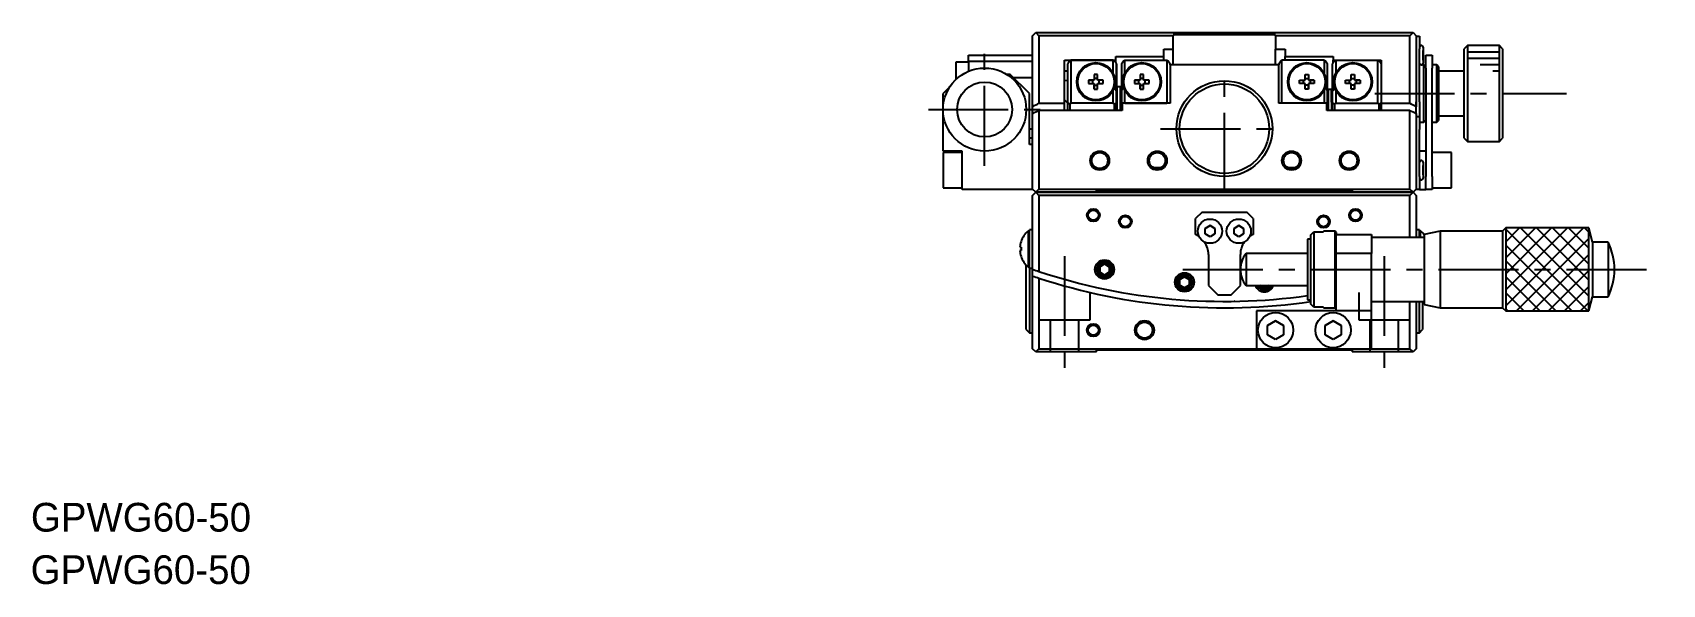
# Model space of a CAD drawing. Extents: x -45 to 398, y -17 to 264.
# Drawn here: x -45 to 209.9, y -17.4 to 69 of the extents above; entities that cross this region are included whole.
import ezdxf

# ---------------------------------------------------------------- set-up
doc = ezdxf.new("R2010")
doc.units = 0
doc.header["$LTSCALE"] = 10
doc.linetypes.add('CENTER', pattern=[2, 1.25, -0.25, 0.25, -0.25])
doc.linetypes.add('DASHED', pattern=[3.5, 2, -1.5])
doc.layers.get('0').update_dxf_attribs({"linetype": 'CONTINUOUS'})
doc.layers.add('CENTER', color=1, linetype='CENTER')
doc.styles.get("Standard").update_dxf_attribs({"font": 'FGP教科書体NT-M'})

msp = doc.modelspace()

# ---------------------------------------------------------------- linework, layer by layer
at = {"color": 7, "linetype": 'CONTINUOUS'}
for p, q in [((111.374624, 68.509988), (111.874624, 69.009988)), ((111.874624, 69.009988), (112.374624, 68.509988)), ((111.874624, 69.009988), (170.874624, 69.009988)), ((170.374624, 68.509988), (170.874624, 69.009988)), ((170.874624, 69.009988), (171.374624, 68.509988)), ((111.374624, 57.453891), (111.374624, 68.509988)), ((133.374624, 68.509988), (112.374624, 68.509988)), ((112.374624, 68.509988), (112.374624, 57.935403)), ((131.874624, 66.421907), (133.374624, 66.421907)), ((131.874624, 65.273398), (131.874624, 66.421907)), ((149.374624, 68.652893), (133.374624, 68.652893)), ((133.374624, 68.652893), (133.374624, 68.509988)), ((133.374624, 66.421907), (133.374624, 68.509988)), ((133.374624, 63.959988), (133.374624, 66.421907)), ((149.374624, 68.509988), (149.374624, 68.652893)), ((170.374624, 68.509988), (149.374624, 68.509988)), ((149.374624, 68.509988), (149.374624, 66.421907)), ((149.374624, 66.421907), (150.874624, 66.421907)), ((149.374624, 63.959988), (149.374624, 66.421907)), ((150.874624, 66.421907), (150.874624, 65.273398)), ((170.374624, 57.935403), (170.374624, 68.509988)), ((171.374624, 68.509988), (171.374624, 66.459988)), ((171.374624, 68.459988), (171.874624, 68.459988)), ((171.374624, 66.459988), (171.374624, 58.187873)), ((171.374624, 66.459988), (171.374624, 58.187873)), ((171.874624, 68.459988), (171.874624, 66.459988)), ((171.874624, 66.259988), (171.874624, 66.459988)), ((172.224624, 66.959988), (172.124624, 66.959988)), ((172.474624, 66.709988), (172.474624, 64.209988)), ((172.474624, 66.709988), (172.474624, 65.584988)), ((179.374624, 66.959988), (178.874624, 66.459988)), ((178.874624, 52.459988), (178.874624, 66.459988)), ((179.374624, 66.959988), (179.374624, 51.959988)), ((184.374624, 66.959988), (179.374624, 66.959988)), ((184.374624, 51.959988), (184.374624, 66.959988)), ((184.874624, 66.459988), (184.374624, 66.959988)), ((184.874624, 66.459988), (184.874624, 52.459988)), ((99.374624, 64.359988), (99.374624, 61.650403)), ((101.374624, 64.359988), (99.374624, 64.359988)), ((101.374624, 65.459988), (111.374624, 65.459988)), ((101.374624, 64.459988), (101.374624, 65.459988)), ((111.374624, 64.459988), (101.374624, 64.459988)), ((101.374624, 64.459988), (101.374624, 62.959987)), ((116.374624, 64.701349), (117.374624, 64.701349)), ((116.374624, 57.935403), (116.374624, 64.701349)), ((117.174624, 64.591247), (116.874624, 64.087044)), ((116.874624, 58.025269), (116.874624, 64.087044)), ((123.974624, 64.701349), (117.374624, 64.701349)), ((117.374624, 64.701349), (117.374624, 57.935403)), ((117.374624, 64.701349), (123.974624, 64.701349)), ((123.974624, 64.701349), (124.374624, 64.701349)), ((123.974624, 62.607658), (123.974624, 64.701349)), ((124.474624, 64.087044), (124.174624, 64.591247)), ((124.374624, 65.273398), (131.874624, 65.273398)), ((124.374624, 64.701349), (124.374624, 65.273398)), ((124.374624, 64.25502), (124.374624, 64.701349)), ((124.474624, 64.087044), (124.474624, 62.180319)), ((124.474624, 59.903859), (124.474624, 64.087044)), ((125.274624, 64.087044), (125.574624, 64.591247)), ((125.274624, 64.087044), (125.274624, 62.180319)), ((125.774624, 64.701349), (132.374624, 64.701349)), ((125.774624, 62.607658), (125.774624, 64.701349)), ((131.874624, 64.701349), (131.874624, 65.273398)), ((132.374624, 64.701349), (132.374624, 57.935403)), ((132.574624, 64.591247), (132.874624, 64.087044)), ((132.874624, 63.959988), (132.874624, 64.087044)), ((132.874624, 63.959988), (132.874624, 57.935403)), ((149.874624, 63.959988), (132.874624, 63.959988)), ((149.874624, 64.087044), (150.174624, 64.591247)), ((149.874624, 64.087044), (149.874624, 63.959988)), ((149.874624, 57.935403), (149.874624, 63.959988)), ((150.374624, 57.935403), (150.374624, 64.701349)), ((156.974624, 64.701349), (150.374624, 64.701349)), ((150.874624, 65.273398), (158.374624, 65.273398)), ((150.874624, 64.701349), (150.874624, 65.273398)), ((156.974624, 64.701349), (156.974624, 62.607658)), ((157.174624, 64.591247), (157.474624, 64.087044)), ((157.474624, 62.180319), (157.474624, 64.087044)), ((158.574624, 64.591247), (158.274624, 64.087044)), ((158.274624, 62.180319), (158.274624, 64.087044)), ((158.374624, 65.273398), (158.374624, 64.701349)), ((158.374624, 64.701349), (158.774624, 64.701349)), ((158.374624, 64.25502), (158.374624, 64.701349)), ((158.774624, 64.701349), (165.374624, 64.701349)), ((158.774624, 64.701349), (165.374624, 64.701349)), ((158.774624, 64.701349), (158.774624, 62.607658)), ((165.374624, 57.935403), (165.374624, 64.701349)), ((165.374624, 64.701349), (165.874624, 64.701349)), ((165.874624, 64.087044), (165.574624, 64.591247)), ((165.874624, 64.701349), (165.874624, 57.935403)), ((171.874624, 64.659988), (171.874624, 66.259988)), ((171.874624, 58.187873), (171.874624, 64.659988)), ((172.124624, 63.959988), (171.874624, 63.959988)), ((172.124624, 63.959988), (172.224624, 63.959988)), ((172.224624, 63.959988), (172.124624, 63.959988)), ((172.574624, 63.959988), (172.224624, 63.959988)), ((172.474624, 66.209988), (172.474624, 65.584988)), ((172.474624, 65.584988), (172.474624, 66.209988)), ((172.474624, 65.584988), (172.474624, 65.459988)), ((172.474624, 65.584988), (172.474624, 65.334988)), ((172.474624, 65.334988), (172.474624, 65.584988)), ((172.474624, 65.459988), (172.474624, 65.334988)), ((172.474624, 65.334988), (172.474624, 64.209988)), ((172.474624, 64.709988), (172.474624, 65.334988)), ((172.474624, 65.334988), (172.474624, 64.709988)), ((172.574624, 54.959988), (172.574624, 63.959988)), ((172.874624, 63.659988), (172.574624, 63.959988)), ((172.874624, 65.459988), (173.874624, 65.459988)), ((172.874624, 63.459988), (172.874624, 65.459988)), ((173.874624, 65.459988), (173.874624, 63.459988)), ((174.574624, 63.959988), (173.874624, 63.959988)), ((174.574624, 54.959988), (174.574624, 63.959988)), ((174.874624, 63.659988), (174.574624, 63.959988)), ((100.374624, 62.459988), (100.310035, 62.395399)), ((100.410525, 62.459988), (100.374624, 62.459988)), ((107.874624, 62.459988), (107.338724, 62.459988)), ((110.874624, 59.459988), (107.874624, 62.459988)), ((108.382347, 61.952266), (111.374624, 61.952266)), ((116.874737, 62.942951), (116.374624, 62.979836)), ((116.374624, 61.525003), (116.874714, 61.556617)), ((121.014624, 61.559988), (120.119516, 61.559988)), ((120.119516, 61.559988), (120.119516, 61.039988)), ((120.119516, 61.559988), (120.756223, 61.559988)), ((121.014624, 61.559988), (120.756223, 61.559988)), ((120.756223, 61.559988), (120.756223, 61.039988)), ((121.534624, 62.455096), (121.014624, 62.455096)), ((121.014624, 62.455096), (121.014624, 61.559988)), ((121.014624, 62.455096), (121.014624, 61.81839)), ((121.014624, 61.81839), (121.014624, 61.559988)), ((121.534624, 61.81839), (121.014624, 61.81839)), ((121.534624, 61.559988), (121.534624, 62.455096)), ((122.429732, 61.559988), (121.534624, 61.559988)), ((121.793025, 61.559988), (121.534624, 61.559988)), ((122.429732, 61.559988), (121.793025, 61.559988)), ((121.793025, 61.039988), (121.793025, 61.559988)), ((122.429732, 61.039988), (122.429732, 61.559988)), ((124.189052, 62.007137), (124.474624, 62.180319)), ((124.474624, 62.180319), (124.474624, 59.884821)), ((125.274624, 62.180319), (125.274624, 59.903859)), ((125.560197, 62.007137), (125.274624, 62.180319)), ((128.214624, 61.559988), (127.319516, 61.559988)), ((127.319516, 61.559988), (127.319516, 61.039988)), ((127.319516, 61.559988), (127.956223, 61.559988)), ((128.214624, 61.559988), (127.956223, 61.559988)), ((127.956223, 61.559988), (127.956223, 61.039988)), ((128.734624, 62.455096), (128.214624, 62.455096)), ((128.214624, 62.455096), (128.214624, 61.559988)), ((128.214624, 62.455096), (128.214624, 61.81839)), ((128.214624, 61.81839), (128.214624, 61.559988)), ((128.734624, 61.81839), (128.214624, 61.81839)), ((128.734624, 61.559988), (128.734624, 62.455096)), ((129.629732, 61.559988), (128.734624, 61.559988)), ((128.993025, 61.559988), (128.734624, 61.559988)), ((129.629732, 61.559988), (128.993025, 61.559988)), ((128.993025, 61.039988), (128.993025, 61.559988)), ((129.629732, 61.039988), (129.629732, 61.559988)), ((153.119516, 61.039988), (153.119516, 61.559988)), ((153.119516, 61.559988), (154.014624, 61.559988)), ((153.119516, 61.559988), (153.756223, 61.559988)), ((153.756223, 61.559988), (154.014624, 61.559988)), ((153.756223, 61.039988), (153.756223, 61.559988)), ((154.014624, 62.455096), (154.534624, 62.455096)), ((154.014624, 61.559988), (154.014624, 62.455096)), ((154.014624, 61.81839), (154.534624, 61.81839)), ((154.534624, 62.455096), (154.534624, 61.559988)), ((154.534624, 62.455096), (154.534624, 61.81839)), ((154.534624, 61.81839), (154.534624, 61.559988)), ((154.534624, 61.559988), (155.429732, 61.559988)), ((154.534624, 61.559988), (154.793025, 61.559988)), ((155.429732, 61.559988), (154.793025, 61.559988)), ((154.793025, 61.559988), (154.793025, 61.039988)), ((155.429732, 61.559988), (155.429732, 61.039988)), ((157.474624, 62.180319), (157.189052, 62.007137)), ((157.474624, 59.903859), (157.474624, 62.180319)), ((158.274624, 59.903859), (158.274624, 62.180319)), ((158.274624, 62.180319), (158.560197, 62.007137)), ((160.319516, 61.039988), (160.319516, 61.559988)), ((160.319516, 61.559988), (161.214624, 61.559988)), ((160.319516, 61.559988), (160.956223, 61.559988)), ((160.956223, 61.559988), (161.214624, 61.559988)), ((160.956223, 61.039988), (160.956223, 61.559988)), ((161.214624, 62.455096), (161.734624, 62.455096)), ((161.214624, 61.559988), (161.214624, 62.455096)), ((161.214624, 61.81839), (161.734624, 61.81839)), ((161.734624, 62.455096), (161.734624, 61.559988)), ((161.734624, 62.455096), (161.734624, 61.81839)), ((161.734624, 61.81839), (161.734624, 61.559988)), ((161.734624, 61.559988), (162.629732, 61.559988)), ((161.734624, 61.559988), (161.993025, 61.559988)), ((162.629732, 61.559988), (161.993025, 61.559988)), ((161.993025, 61.559988), (161.993025, 61.039988)), ((162.629732, 61.559988), (162.629732, 61.039988)), ((172.874624, 63.459988), (172.874624, 46.459988)), ((173.874624, 46.459988), (173.874624, 63.459988)), ((174.874624, 63.659988), (174.874624, 55.259988)), ((178.874624, 62.959988), (174.874624, 62.959988)), ((98.439213, 60.524578), (97.374624, 59.459988)), ((97.374624, 56.959988), (97.374624, 59.459988)), ((110.874624, 51.459988), (110.874624, 59.459988)), ((120.119516, 61.039988), (121.014624, 61.039988)), ((121.014624, 61.039988), (121.014624, 60.144881)), ((121.014624, 61.039988), (121.014624, 60.781587)), ((121.014624, 60.144881), (121.014624, 60.781587)), ((121.014624, 60.781587), (121.534624, 60.781587)), ((121.014624, 60.144881), (121.534624, 60.144881)), ((121.534624, 60.144881), (121.534624, 61.039988)), ((121.534624, 61.039988), (122.429732, 61.039988)), ((123.974624, 57.935403), (123.974624, 59.992319)), ((124.474624, 59.903859), (124.146481, 60.436987)), ((124.474624, 59.903859), (124.474624, 58.025269)), ((124.474624, 56.823043), (124.474624, 59.903859)), ((124.624624, 60.560691), (125.124624, 60.560691)), ((124.624624, 56.823043), (124.624624, 60.560691)), ((125.124624, 56.823043), (125.124624, 60.560691)), ((125.124624, 60.560691), (125.124624, 58.539541)), ((125.124624, 59.088763), (125.124624, 58.540872)), ((125.124624, 56.823043), (125.124624, 59.088763)), ((125.274624, 59.903859), (125.602768, 60.436987)), ((125.274624, 59.903859), (125.274624, 58.025269)), ((125.774624, 57.935403), (125.774624, 59.992319)), ((127.319516, 61.039988), (128.214624, 61.039988)), ((128.214624, 61.039988), (128.214624, 60.144881)), ((128.214624, 61.039988), (128.214624, 60.781587)), ((128.214624, 60.144881), (128.214624, 60.781587)), ((128.214624, 60.781587), (128.734624, 60.781587)), ((128.214624, 60.144881), (128.734624, 60.144881)), ((128.734624, 60.144881), (128.734624, 61.039988)), ((128.734624, 61.039988), (129.629732, 61.039988)), ((154.014624, 61.039988), (153.119516, 61.039988)), ((154.014624, 60.144881), (154.014624, 61.039988)), ((154.534624, 60.781587), (154.014624, 60.781587)), ((154.534624, 60.144881), (154.014624, 60.144881)), ((154.534624, 61.039988), (154.534624, 60.144881)), ((155.429732, 61.039988), (154.534624, 61.039988)), ((154.534624, 61.039988), (154.534624, 60.781587)), ((154.534624, 60.144881), (154.534624, 60.781587)), ((156.974624, 59.992319), (156.974624, 57.935403)), ((157.146481, 60.436987), (157.474624, 59.903859)), ((157.474624, 58.025269), (157.474624, 59.903859)), ((158.124624, 60.092243), (157.624624, 60.092243)), ((157.624624, 60.092243), (157.624624, 56.823043)), ((158.124624, 60.092243), (158.124624, 56.823043)), ((158.124624, 58.08655), (158.124624, 60.092243)), ((158.124626, 58.104784), (158.124626, 58.64402)), ((158.124626, 58.64402), (158.124626, 56.823043)), ((158.602768, 60.436987), (158.274624, 59.903859)), ((158.274624, 58.025269), (158.274624, 59.903859)), ((158.774624, 59.992319), (158.774624, 57.935403)), ((161.214624, 61.039988), (160.319516, 61.039988)), ((161.214624, 60.144881), (161.214624, 61.039988)), ((161.734624, 60.781587), (161.214624, 60.781587)), ((161.734624, 60.144881), (161.214624, 60.144881)), ((161.734624, 61.039988), (161.734624, 60.144881)), ((162.629732, 61.039988), (161.734624, 61.039988)), ((161.734624, 61.039988), (161.734624, 60.781587)), ((161.734624, 60.144881), (161.734624, 60.781587)), ((97.374624, 50.459988), (97.374624, 56.959988)), ((111.374624, 56.350085), (111.374624, 57.453891)), ((111.374624, 44.509988), (111.374624, 56.350085)), ((112.374624, 57.935403), (116.374624, 57.935403)), ((112.374624, 56.823043), (112.374624, 44.509988)), ((125.374624, 56.823043), (112.374624, 56.823043)), ((116.624624, 58.209988), (116.374624, 58.459988)), ((116.374624, 56.823043), (116.374624, 57.935403)), ((116.874624, 57.959988), (116.624624, 58.209988)), ((116.874624, 58.025269), (117.174624, 57.837488)), ((116.874624, 56.823043), (116.874624, 58.025269)), ((117.174624, 57.837488), (117.174624, 56.823043)), ((123.974624, 57.935403), (117.374624, 57.935403)), ((124.174624, 57.837488), (124.474624, 58.025269)), ((124.174624, 56.823043), (124.174624, 57.837488)), ((124.624624, 58.458932), (124.474624, 58.31649)), ((124.474624, 58.025269), (124.474624, 56.823043)), ((125.274574, 58.443498), (125.124615, 58.540918)), ((125.418176, 57.935343), (125.274624, 58.025269)), ((125.274624, 58.025269), (125.274624, 56.823043)), ((125.374624, 57.935403), (125.374624, 56.823043)), ((125.774624, 57.935403), (125.374624, 57.935403)), ((125.774624, 57.935403), (132.374624, 57.935403)), ((132.374624, 57.935403), (125.774624, 57.935403)), ((132.874624, 57.935403), (132.374624, 57.935403)), ((132.874624, 58.025269), (132.731073, 57.935343)), ((150.018176, 57.935343), (149.874624, 58.025269)), ((150.374624, 57.935403), (149.874624, 57.935403)), ((156.974624, 57.935403), (150.374624, 57.935403)), ((156.974624, 57.935403), (150.374624, 57.935403)), ((157.374624, 57.935403), (156.974624, 57.935403)), ((157.474624, 58.025269), (157.331073, 57.935343)), ((157.374624, 56.823043), (157.374624, 57.935403)), ((170.374624, 56.823043), (157.374624, 56.823043)), ((157.624624, 58.028732), (157.474624, 57.88566)), ((157.474624, 56.823043), (157.474624, 58.025269)), ((158.268635, 58.009843), (158.124577, 58.105002)), ((158.274607, 58.005413), (158.268635, 58.009843)), ((158.274624, 58.025269), (158.574624, 57.837488)), ((158.274624, 56.823043), (158.274624, 58.025269)), ((158.574624, 57.837488), (158.574624, 56.823043)), ((158.774624, 57.935403), (165.374624, 57.935403)), ((165.574624, 57.837488), (165.874624, 58.025269)), ((165.574624, 56.823043), (165.574624, 57.837488)), ((165.874624, 57.935403), (170.374624, 57.935403)), ((165.874624, 57.935403), (165.874624, 56.823043)), ((165.874624, 56.823043), (165.874624, 57.935403)), ((170.374624, 44.509988), (170.374624, 56.823043)), ((171.374624, 57.453891), (171.374624, 58.187873)), ((171.374624, 58.187873), (171.374624, 57.453891)), ((171.374624, 57.372203), (171.374624, 57.453891)), ((171.374624, 57.453891), (171.374624, 57.372203)), ((171.374624, 56.36014), (171.374624, 57.372203)), ((171.374624, 56.350085), (171.374624, 53.835108)), ((171.874624, 58.187873), (171.874624, 56.36014)), ((171.874624, 56.36014), (171.874624, 55.835108)), ((110.874624, 53.959988), (111.374624, 53.959988)), ((171.874624, 55.835108), (171.374624, 55.835108)), ((171.374624, 53.835108), (171.374624, 46.459988)), ((171.374624, 53.835108), (171.374624, 46.459988)), ((171.874624, 55.835108), (171.874624, 53.835108)), ((171.874624, 54.959988), (172.574624, 54.959988)), ((171.874624, 48.259988), (171.874624, 53.835108)), ((172.574624, 54.959988), (172.874624, 55.259988)), ((173.874624, 54.959988), (174.574624, 54.959988)), ((174.574624, 54.959988), (174.874624, 55.259988)), ((174.874624, 55.959988), (178.874624, 55.959988)), ((111.374624, 52.459988), (110.874624, 52.459988)), ((111.374624, 51.459988), (110.874624, 51.459988)), ((178.874624, 52.459988), (179.374624, 51.959988)), ((179.374624, 51.959988), (184.374624, 51.959988)), ((184.374624, 51.959988), (184.874624, 52.459988)), ((100.374624, 50.459988), (97.374624, 50.459988)), ((97.374624, 50.209988), (97.374624, 44.709988)), ((100.374624, 50.209988), (97.374624, 50.209988)), ((100.374624, 44.459988), (100.374624, 50.459988)), ((172.874624, 50.459988), (171.874624, 50.459988)), ((172.224624, 48.959988), (172.124624, 48.959988)), ((172.474624, 48.709988), (172.474624, 46.209988)), ((172.474624, 48.709988), (172.474624, 47.584988)), ((176.874624, 50.209988), (173.874624, 50.209988)), ((176.874624, 44.709988), (176.874624, 50.209988)), ((131.364522, 47.809988), (130.388166, 47.809988)), ((152.364522, 47.809988), (151.398436, 47.809988)), ((171.374624, 46.459988), (171.374624, 44.509988)), ((171.874624, 46.659988), (171.874624, 48.259988)), ((171.874624, 46.459988), (171.874624, 46.659988)), ((171.874624, 46.459988), (171.874624, 44.459988)), ((172.124624, 45.959988), (172.224624, 45.959988)), ((172.474624, 48.209988), (172.474624, 47.584988)), ((172.474624, 47.584988), (172.474624, 48.209988)), ((172.474624, 47.584988), (172.474624, 47.459988)), ((172.474624, 47.584988), (172.474624, 47.334988)), ((172.474624, 47.334988), (172.474624, 47.584988)), ((172.474624, 47.459988), (172.474624, 47.334988)), ((172.474624, 47.334988), (172.474624, 46.209988)), ((172.474624, 46.709988), (172.474624, 47.334988)), ((172.474624, 47.334988), (172.474624, 46.709988)), ((172.874624, 44.459988), (172.874624, 46.459988)), ((173.874624, 46.459988), (173.874624, 44.459988)), ((97.374624, 44.709988), (100.374624, 44.709988)), ((111.374624, 44.459988), (100.374624, 44.459988)), ((111.374624, 44.509988), (111.374624, 44.459988)), ((111.874624, 44.009988), (111.374624, 44.509988)), ((111.374624, 43.509988), (111.874624, 44.009988)), ((111.374624, 31.938729), (111.374624, 43.509988)), ((112.374624, 44.509988), (111.874624, 44.009988)), ((121.374624, 44.009988), (111.874624, 44.009988)), ((111.874624, 44.009988), (112.374624, 43.509988)), ((111.874624, 44.009988), (121.374624, 44.009988)), ((112.374624, 44.509988), (170.374624, 44.509988)), ((112.374624, 43.509988), (112.374624, 31.600195)), ((170.374624, 43.509988), (112.374624, 43.509988)), ((121.374624, 44.309988), (161.374624, 44.309988)), ((121.374624, 44.009988), (121.374624, 44.309988)), ((121.374624, 44.009988), (161.374624, 44.009988)), ((161.374624, 44.309988), (161.374624, 44.009988)), ((170.874624, 44.009988), (161.374624, 44.009988)), ((161.374624, 44.009988), (170.874624, 44.009988)), ((170.874624, 44.009988), (170.374624, 44.509988)), ((170.374624, 43.509988), (170.874624, 44.009988)), ((170.374624, 36.909988), (170.374624, 43.509988)), ((171.374624, 44.509988), (170.874624, 44.009988)), ((170.874624, 44.009988), (171.374624, 43.509988)), ((171.874624, 44.459988), (171.374624, 44.459988)), ((171.374624, 43.509988), (171.374624, 36.909988)), ((171.874624, 44.459988), (172.874624, 44.459988)), ((173.874624, 44.459988), (172.874624, 44.459988)), ((173.874624, 44.709988), (176.874624, 44.709988)), ((137.874624, 40.909988), (136.874624, 39.909988)), ((137.874624, 40.909988), (144.874624, 40.909988)), ((145.874624, 39.909988), (144.874624, 40.909988)), ((136.874624, 37.402266), (136.874624, 39.909988)), ((138.374624, 38.343001), (139.124624, 38.776014)), ((139.124624, 38.776014), (138.374624, 38.343001)), ((138.374624, 37.476976), (138.374624, 38.343001)), ((139.124624, 38.776014), (139.874624, 38.343001)), ((139.874624, 38.343001), (139.124624, 38.776014)), ((139.874624, 38.343001), (139.874624, 37.476976)), ((142.874624, 38.343001), (143.624624, 38.776014)), ((143.624624, 38.776014), (142.874624, 38.343001)), ((142.874624, 37.476976), (142.874624, 38.343001)), ((143.624624, 38.776014), (144.374624, 38.343001)), ((144.374624, 38.343001), (143.624624, 38.776014)), ((144.374624, 38.343001), (144.374624, 37.476976)), ((145.874624, 39.909988), (145.874624, 37.402266)), ((185.37463, 38.409987), (184.874628, 37.909984)), ((198.374631, 38.409987), (185.37463, 38.409987)), ((185.37463, 38.409987), (185.37463, 25.409989)), ((198.964119, 36.209988), (198.374631, 38.409987)), ((198.374631, 25.409989), (198.374631, 38.409987)), ((109.560885, 36.279143), (109.569182, 36.275096)), ((109.560885, 36.279143), (109.569182, 36.275096)), ((110.874624, 37.969988), (110.715069, 37.969988)), ((110.715069, 32.269988), (110.715069, 37.969988)), ((110.874624, 37.969988), (110.874624, 38.119988)), ((110.874624, 32.119988), (110.874624, 38.119988)), ((111.374624, 38.119988), (110.874624, 38.119988)), ((139.124624, 37.043963), (138.374624, 37.476976)), ((139.874624, 37.476976), (139.124624, 37.043963)), ((143.624624, 37.043963), (142.874624, 37.476976)), ((144.374624, 37.476976), (143.624624, 37.043963)), ((154.374624, 36.659988), (154.374624, 27.159988)), ((154.874624, 36.659988), (154.374624, 36.659988)), ((154.874624, 37.318315), (155.374624, 37.826068)), ((154.874624, 26.501661), (154.874624, 37.318315)), ((155.374624, 37.826068), (155.374624, 25.993909)), ((155.374624, 37.826068), (156.874624, 37.826068)), ((156.874624, 37.826068), (156.874624, 37.909988)), ((158.674624, 37.909988), (156.874624, 37.909988)), ((158.674624, 25.909988), (158.674624, 37.909988)), ((158.874624, 37.709988), (158.674624, 37.909988)), ((158.874624, 37.709988), (158.874624, 37.409988)), ((158.874624, 34.409988), (158.874624, 37.409988)), ((158.874624, 37.409988), (164.374624, 37.409988)), ((164.374624, 37.409988), (164.374624, 34.409988)), ((172.624624, 36.909988), (164.374624, 36.909988)), ((171.874624, 38.119988), (171.374624, 38.119988)), ((171.874624, 37.969988), (171.874624, 38.119988)), ((171.874624, 36.909988), (171.874624, 38.119988)), ((172.034179, 37.969988), (171.874624, 37.969988)), ((172.034179, 36.909988), (172.034179, 37.969988)), ((175.124623, 37.909984), (172.624624, 37.409985)), ((172.624624, 37.409985), (172.624624, 26.409991)), ((175.124623, 37.909984), (175.124623, 25.909992)), ((184.874628, 37.909984), (175.124623, 37.909984)), ((184.874628, 37.909984), (184.874628, 25.909992)), ((198.964119, 36.209988), (198.964119, 27.609988)), ((201.37463, 36.209988), (198.964119, 36.209988)), ((201.37463, 36.209988), (201.37463, 27.609988)), ((109.39294, 35.379988), (109.569182, 35.379988)), ((109.569182, 34.859988), (109.39294, 34.859988)), ((109.39294, 34.859988), (109.569182, 34.859988)), ((109.569182, 33.964881), (109.560885, 33.960834)), ((109.569182, 33.964881), (109.560885, 33.960834)), ((109.569182, 35.379988), (109.569182, 34.859988)), ((138.874624, 34.239988), (138.874624, 29.409988)), ((143.874624, 29.409988), (143.874624, 34.239988)), ((144.752133, 34.409984), (144.752133, 29.409992)), ((154.374624, 34.409984), (144.752133, 34.409984)), ((164.374624, 34.409988), (158.874624, 34.409988)), ((158.874624, 25.409988), (158.874624, 34.409988)), ((164.374624, 25.409988), (164.374624, 34.409988)), ((110.374624, 22.509988), (110.374624, 32.590166)), ((110.715069, 32.269988), (110.874624, 32.269988)), ((110.874624, 32.119988), (110.874624, 32.269988)), ((110.874624, 32.119988), (111.374624, 32.119988)), ((110.874624, 32.119988), (110.874624, 22.009988)), ((111.374624, 30.881584), (111.374624, 31.938729)), ((111.374624, 19.509988), (111.374624, 30.881584)), ((121.874624, 32.343001), (122.624624, 32.776014)), ((122.624624, 32.776014), (121.874624, 32.343001)), ((121.874624, 31.476976), (121.874624, 32.343001)), ((121.874624, 32.343001), (121.874624, 31.476976)), ((122.624624, 31.043963), (121.874624, 31.476976)), ((122.624624, 32.776014), (123.374624, 32.343001)), ((123.374624, 31.476976), (122.624624, 31.043963)), ((123.374624, 32.343001), (123.374624, 31.476976)), ((134.374624, 30.343001), (135.124624, 30.776014)), ((135.124624, 30.776014), (134.374624, 30.343001)), ((135.124624, 30.776014), (135.874624, 30.343001)), ((112.374624, 30.5471), (112.374624, 19.509988)), ((134.374624, 29.476976), (134.374624, 30.343001)), ((134.374624, 30.343001), (134.374624, 29.476976)), ((135.124624, 29.043963), (134.374624, 29.476976)), ((135.874624, 29.476976), (135.124624, 29.043963)), ((135.874624, 30.343001), (135.874624, 29.476976)), ((138.874624, 29.409988), (140.374624, 27.909988)), ((142.374624, 27.909988), (143.874624, 29.409988)), ((144.752133, 29.409992), (154.374624, 29.409992)), ((147.624624, 29.043963), (146.990643, 29.409992)), ((148.258606, 29.409992), (147.624624, 29.043963)), ((138.059919, 27.000792), (138.064389, 26.973405)), ((138.673681, 26.960364), (138.670341, 26.980649)), ((138.718802, 26.97915), (138.718373, 26.960112)), ((142.374624, 27.909988), (140.374624, 27.909988)), ((140.729908, 26.913379), (140.730316, 26.929709)), ((142.144522, 26.931967), (142.144838, 26.944328)), ((142.367816, 26.943259), (142.369968, 26.930285)), ((142.978472, 26.925281), (142.973491, 26.955008)), ((143.558873, 26.94815), (143.559361, 26.966665)), ((143.796178, 26.971247), (143.798252, 26.958799)), ((154.374624, 27.159988), (154.874624, 27.159988)), ((155.374624, 25.993909), (154.874624, 26.501661)), ((156.874624, 25.993909), (155.374624, 25.993909)), ((156.874624, 25.909988), (156.874624, 25.993909)), ((156.874624, 25.909988), (158.674624, 25.909988)), ((158.674624, 25.909988), (158.874624, 26.109988)), ((164.374624, 26.909988), (172.624624, 26.909988)), ((170.374624, 19.509988), (170.374624, 26.909988)), ((171.374624, 26.909988), (171.374624, 19.509988)), ((171.874624, 22.009988), (171.874624, 26.909988)), ((172.374624, 26.909988), (172.374624, 22.509988)), ((172.624624, 26.409991), (175.124623, 25.909992)), ((175.124623, 25.909992), (184.874628, 25.909992)), ((184.874628, 25.909992), (185.37463, 25.409989)), ((198.374631, 25.409989), (198.964119, 27.609988)), ((198.964119, 27.609988), (201.37463, 27.609988)), ((146.374624, 25.409988), (146.374624, 19.409988)), ((158.874624, 25.409988), (146.374624, 25.409988)), ((148.124624, 23.131676), (149.374624, 23.853364)), ((149.374624, 23.853364), (148.124624, 23.131676)), ((148.124624, 21.688301), (148.124624, 23.131676)), ((149.374624, 23.853364), (150.624624, 23.131676)), ((150.624624, 23.131676), (149.374624, 23.853364)), ((150.624624, 23.131676), (150.624624, 21.688301)), ((157.124624, 23.131676), (158.374624, 23.853364)), ((158.374624, 23.853364), (157.124624, 23.131676)), ((157.124624, 21.688301), (157.124624, 23.131676)), ((158.374624, 23.853364), (159.624624, 23.131676)), ((159.624624, 23.131676), (158.374624, 23.853364)), ((164.374624, 25.409988), (158.874624, 25.409988)), ((159.624624, 23.131676), (159.624624, 21.688301)), ((164.374624, 19.409988), (164.374624, 25.409988)), ((185.37463, 25.409989), (198.374631, 25.409989)), ((110.374624, 22.509988), (110.874624, 22.009988)), ((110.874624, 22.009988), (111.374624, 22.009988)), ((149.374624, 20.966613), (148.124624, 21.688301)), ((150.624624, 21.688301), (149.374624, 20.966613)), ((158.374624, 20.966613), (157.124624, 21.688301)), ((159.624624, 21.688301), (158.374624, 20.966613)), ((171.374624, 22.009988), (171.874624, 22.009988)), ((171.874624, 22.009988), (172.374624, 22.509988)), ((111.874624, 19.009988), (111.374624, 19.509988)), ((112.374624, 19.509988), (111.874624, 19.009988)), ((121.374624, 19.009988), (111.874624, 19.009988)), ((112.374624, 19.509988), (146.374624, 19.509988)), ((121.374624, 19.309988), (161.374624, 19.309988)), ((121.374624, 19.009988), (121.374624, 19.309988)), ((164.374624, 19.409988), (146.374624, 19.409988)), ((161.374624, 19.309988), (161.374624, 19.009988)), ((170.874624, 19.009988), (161.374624, 19.009988)), ((164.374624, 19.509988), (170.374624, 19.509988)), ((170.874624, 19.009988), (170.374624, 19.509988)), ((171.374624, 19.509988), (170.874624, 19.009988))]:
    msp.add_line(p, q, dxfattribs=at)
at = {"color": 3, "linetype": 'CONTINUOUS'}
for p, q in [((184.374624, 65.959988), (179.374624, 65.959988)), ((184.374624, 64.959988), (179.374624, 64.959988)), ((184.374624, 63.959988), (181.374624, 63.959988)), ((116.374624, 63.009988), (116.874624, 63.009988)), ((184.374624, 62.959988), (183.374624, 62.959988)), ((185.37463, 36.239257), (187.54536, 38.409987)), ((185.37463, 33.739257), (190.04536, 38.409987)), ((185.37463, 31.239257), (192.54536, 38.409987)), ((185.37463, 28.739257), (195.04536, 38.409987)), ((185.37463, 26.239257), (197.54536, 38.409987)), ((185.37463, 38.240766), (198.205407, 25.409989)), ((187.705409, 38.409987), (198.374631, 27.740765)), ((190.205409, 38.409987), (198.374631, 30.240765)), ((192.705409, 38.409987), (198.374631, 32.740765)), ((195.205409, 38.409987), (198.374631, 35.240765)), ((197.705409, 38.409987), (198.374631, 37.740765)), ((185.37463, 35.740766), (195.705407, 25.409989)), ((187.045362, 25.409989), (198.374631, 36.739258)), ((185.37463, 33.240766), (193.205407, 25.409989)), ((189.545362, 25.409989), (198.374631, 34.239258)), ((185.37463, 30.740766), (190.705407, 25.409989)), ((192.045362, 25.409989), (198.374631, 31.739258)), ((185.37463, 28.240766), (188.205407, 25.409989)), ((194.545362, 25.409989), (198.374631, 29.239258)), ((185.37463, 25.740766), (185.705407, 25.409989)), ((197.045362, 25.409989), (198.374631, 26.739258))]:
    msp.add_line(p, q, dxfattribs=at)
at = {"color": 3, "linetype": 'DASHED'}
for p, q in [((120.374624, 24.009988), (120.374624, 28.312166)), ((162.374624, 28.311975), (162.374624, 24.009988)), ((112.374624, 24.009988), (120.374624, 24.009988)), ((114.124624, 24.009988), (114.124624, 19.009988)), ((118.624624, 19.009988), (118.624624, 24.009988)), ((162.374624, 24.009988), (170.374624, 24.009988)), ((164.124624, 24.009988), (164.124624, 19.009988)), ((168.624624, 19.009988), (168.624624, 24.009988))]:
    msp.add_line(p, q, dxfattribs=at)
at = {"color": 7, "linetype": 'CONTINUOUS'}
for centre, radius in [((121.274624, 61.299988), 3), ((121.274624, 61.299988), 2.85), ((128.474624, 61.299988), 3), ((128.474624, 61.299988), 2.85), ((154.274624, 61.299988), 3), ((154.274624, 61.299988), 2.85), ((161.474624, 61.299988), 3), ((161.474624, 61.299988), 2.85), ((103.874624, 56.959988), 6.499999), ((103.874624, 56.959988), 4.3), ((141.374624, 53.959988), 7.5), ((141.374624, 53.959988), 7), ((121.874624, 48.959988), 1.25), ((130.874624, 48.959988), 1.25), ((151.874624, 48.959988), 1.25), ((160.874624, 48.959988), 1.25), ((120.874624, 40.409988), 0.8), ((161.874624, 40.409988), 0.8), ((125.874624, 39.409988), 0.8), ((139.124624, 37.909988), 1.9), ((143.624624, 37.909988), 1.9), ((156.874624, 39.409988), 0.8), ((122.624624, 31.909988), 1.25), ((122.624624, 31.909988), 1), ((135.124624, 29.909988), 1.25), ((135.124624, 29.909988), 1), ((120.874624, 22.409988), 0.8), ((128.874624, 22.409988), 1.25), ((149.374624, 22.409988), 2.75), ((158.374624, 22.409988), 2.75)]:
    msp.add_circle(centre, radius, dxfattribs=at)
at = {"color": 3, "linetype": 'CONTINUOUS'}
for centre, radius in [((121.874624, 48.959988), 1.5), ((130.874624, 48.959988), 1.5), ((151.874624, 48.959988), 1.5), ((160.874624, 48.959988), 1.5), ((120.874624, 40.409988), 1), ((161.874624, 40.409988), 1), ((125.874624, 39.409988), 1), ((156.874624, 39.409988), 1), ((122.624624, 31.909988), 1.5), ((135.124624, 29.909988), 1.5), ((120.874624, 22.409988), 1), ((128.874624, 22.409988), 1.5)]:
    msp.add_circle(centre, radius, dxfattribs=at)
at = {"color": 7, "linetype": 'CONTINUOUS'}
for centre, radius, start, end in [((172.124624, 66.709988), 0.25, 90, 180), ((172.224624, 66.709988), 0.25, 0, 90), ((87.374624, 118.959988), 62, 298.727547, 298.938528), ((153.974624, 118.959988), 62, 241.061472, 241.272453), ((95.774624, 118.959988), 62, 298.727547, 298.938528), ((162.374624, 118.959988), 62, 241.061472, 241.272453), ((120.374624, 118.959988), 62, 298.727547, 298.938528), ((186.974624, 118.959988), 62, 241.061472, 241.272453), ((128.774624, 118.959988), 62, 298.727547, 298.938528), ((195.374624, 118.959988), 62, 241.061472, 241.272453), ((172.124624, 64.209988), 0.25, 180, 270), ((172.224624, 64.209988), 0.25, 270, 0), ((82.374624, 118.959988), 68, 295.243782, 296.178969), ((82.374624, 118.959988), 69, 294.852889, 295.771462), ((87.374624, 118.959988), 68, 295.99134, 296.178969), ((153.974624, 118.959988), 68, 243.821031, 244.00866), ((128.774624, 118.959988), 68, 295.99134, 296.178969), ((195.374624, 118.959988), 68, 243.821031, 244.00866), ((200.374624, 118.959988), 68, 243.821031, 244.756218), ((200.374624, 118.959988), 69, 244.228538, 245.147111), ((172.124624, 48.709988), 0.25, 90, 180), ((172.224624, 48.709988), 0.25, 0, 90), ((172.124624, 46.209988), 0.25, 180, 270), ((172.224624, 46.209988), 0.25, 270, 0), ((113.074624, 35.119988), 3.690854, 161.761995, 175.960487), ((113.074624, 35.119988), 3.7, 129.621835, 161.74269), ((135.374624, 34.239988), 3.5, 54.381029, 64.623066), ((135.374624, 34.239988), 3.5, 0, 34.38353), ((147.374624, 34.239988), 3.5, 145.61647, 180), ((147.374624, 34.239988), 3.5, 115.376934, 125.618971), ((169.674624, 35.119988), 3.7, 37.127217, 50.378165), ((192.62963, 31.909986), 9.745001, 333.816215, 26.183798), ((113.074624, 35.119988), 3.690854, 184.039513, 198.238005), ((113.074624, 35.119988), 3.7, 198.25731, 230.378165), ((147.874629, 31.909986), 3.999997, 141.317795, 180), ((141.374624, 118.909988), 92, 250.968559, 251.626062), ((141.374624, 118.909988), 93, 251.180937, 251.830574), ((141.374624, 118.909988), 92, 251.626062, 278.12333), ((147.874629, 31.909986), 3.999997, 180, 218.682173), ((141.374624, 118.909988), 93, 251.830574, 278.346619), ((147.624624, 29.909988), 1.25, 203.577978, 336.422022), ((147.624624, 29.909988), 1, 209.999735, 330.000265)]:
    msp.add_arc(centre, radius, start, end, dxfattribs=at)
at = {"color": 3, "linetype": 'CONTINUOUS'}
msp.add_arc((147.624624, 29.909988), 1.5, 199.471059, 340.528941, dxfattribs=at)
at = {"layer": 'CENTER', "color": 1, "linetype": 'CENTER'}
for p, q in [((103.874624, 48.15999), (103.874624, 65.759987)), ((141.374624, 43.959988), (141.374624, 63.959988)), ((164.874615, 59.459988), (194.874615, 59.459988)), ((95.074626, 56.959988), (112.674623, 56.959988)), ((131.374624, 53.959988), (151.374624, 53.959988)), ((116.374624, 34.009988), (116.374624, 14.009988)), ((166.374624, 34.009988), (166.374624, 14.009988)), ((134.874615, 31.909988), (209.874615, 31.909988))]:
    msp.add_line(p, q, dxfattribs=at)

# ---------------------------------------------------------------- texts
at = {"color": 7}
for p in [(-45.293603, -9.134853), (-45.325982, -17.343782)]:
    msp.add_text('GPWG60-50', height=4.5, dxfattribs=at).set_placement(p)

doc.saveas('drawing.dxf')
